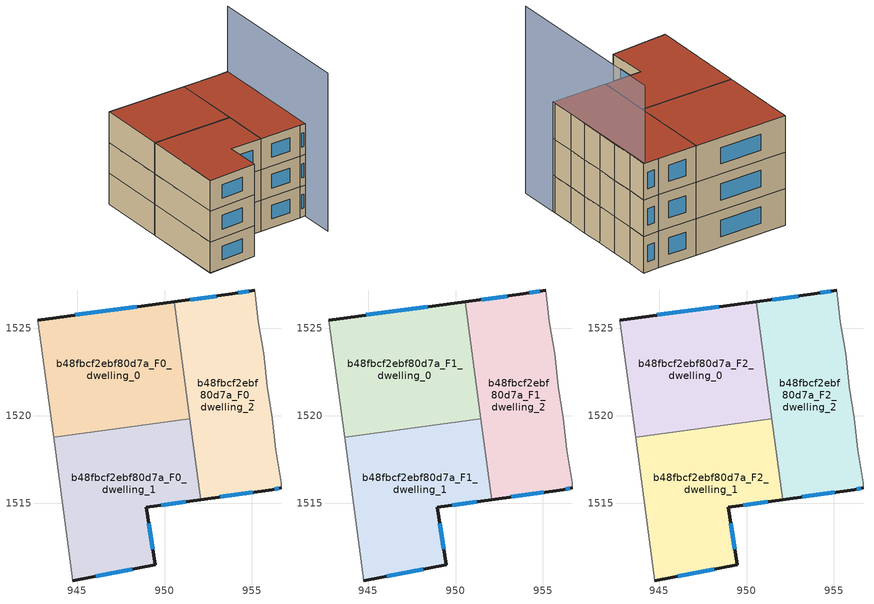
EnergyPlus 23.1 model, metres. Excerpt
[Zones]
b48fbcf2ebf80d7a_F0_dwelling_0
 floor ground (EU_floor_Construction): 950.54,1526.53 951.44,1519.81 943.65,1518.76 942.76,1525.47 z0
 wall outside (EU_wall_Construction): 950.54,1526.53 942.76,1525.47 z0:3
 wall adiabatic (EU_wall_Construction): 942.76,1525.47 943.66,1518.76 z0:3
 wall to b48fbcf2ebf80d7a_F0_dwelling_1 (EU_wall_Construction): 943.65,1518.76 951.44,1519.81 z0:3
 wall to b48fbcf2ebf80d7a_F0_dwelling_2 (EU_wall_Construction): 951.44,1519.81 950.54,1526.53 z0:3
 window (EU_Window_Construction): 948.4,1526.24 944.9,1525.76 z0.83:2.17
b48fbcf2ebf80d7a_F0_dwelling_1
 floor ground (EU_floor_Construction): 951.44,1519.81 952.07,1515.2 948.96,1514.76 949.46,1511.46 944.75,1510.56 943.65,1518.76 z0
 wall outside (EU_wall_Construction): 944.75,1510.56 949.46,1511.46 948.96,1514.76 952.07,1515.2 z0:3
 wall adiabatic (EU_wall_Construction): 943.66,1518.76 944.75,1510.56 z0:3
 wall to b48fbcf2ebf80d7a_F0_dwelling_2 (EU_wall_Construction): 952.07,1515.2 951.45,1519.81 z0:3
 window (EU_Window_Construction): 949.32,1512.37 949.1,1513.86 / 946.05,1510.81 948.16,1511.22 / 949.81,1514.88 951.21,1515.08 z0.83:2.17
b48fbcf2ebf80d7a_F0_dwelling_2
 floor ground (EU_floor_Construction): 955.17,1527.17 955.37,1525.37 955.67,1523.57 955.86,1521.67 956.16,1519.87 956.36,1518.07 956.66,1516.16 956.66,1515.86 956.16,1515.76 952.07,1515.2 950.54,1526.53 953.86,1526.97 z0
 wall outside (EU_wall_Construction): 952.07,1515.2 956.16,1515.76 956.66,1515.86 / 955.17,1527.17 953.86,1526.97 950.54,1526.53 z0:3
 wall adiabatic (EU_wall_Construction): 956.66,1515.86 956.66,1516.16 956.36,1518.07 956.16,1519.87 955.86,1521.67 955.67,1523.57 955.37,1525.37 955.17,1527.17 z0:3
 window (EU_Window_Construction): 956.3,1515.79 956.53,1515.84 / 953.19,1515.35 955.04,1515.61 / 952.95,1526.85 951.46,1526.65 / 954.81,1527.12 954.22,1527.03 z0.83:2.17
b48fbcf2ebf80d7a_F1_dwelling_0
 floor to b48fbcf2ebf80d7a_F0_dwelling_0 (EU_floor_Construction): 950.54,1526.53 951.44,1519.81 943.65,1518.76 942.76,1525.47 z3
 wall outside (EU_wall_Construction): 950.54,1526.53 942.76,1525.47 z3:6
 wall adiabatic (EU_wall_Construction): 942.76,1525.47 943.66,1518.76 z3:6
 wall to b48fbcf2ebf80d7a_F1_dwelling_1 (EU_wall_Construction): 943.65,1518.76 951.44,1519.81 z3:6
 wall to b48fbcf2ebf80d7a_F1_dwelling_2 (EU_wall_Construction): 951.44,1519.81 950.54,1526.53 z3:6
 window (EU_Window_Construction): 948.4,1526.24 944.9,1525.76 z3.83:5.17
b48fbcf2ebf80d7a_F1_dwelling_1
 floor to b48fbcf2ebf80d7a_F0_dwelling_1 (EU_floor_Construction): 951.44,1519.81 952.07,1515.2 948.96,1514.76 949.46,1511.46 944.75,1510.56 943.65,1518.76 z3
 wall outside (EU_wall_Construction): 944.75,1510.56 949.46,1511.46 948.96,1514.76 952.07,1515.2 z3:6
 wall adiabatic (EU_wall_Construction): 943.66,1518.76 944.75,1510.56 z3:6
 wall to b48fbcf2ebf80d7a_F1_dwelling_2 (EU_wall_Construction): 952.07,1515.2 951.45,1519.81 z3:6
 window (EU_Window_Construction): 949.32,1512.37 949.1,1513.86 / 946.05,1510.81 948.16,1511.22 / 949.81,1514.88 951.21,1515.08 z3.83:5.17
b48fbcf2ebf80d7a_F1_dwelling_2
 floor to b48fbcf2ebf80d7a_F0_dwelling_2 (EU_floor_Construction): 955.17,1527.17 955.37,1525.37 955.67,1523.57 955.86,1521.67 956.16,1519.87 956.36,1518.07 956.66,1516.16 956.66,1515.86 956.16,1515.76 952.07,1515.2 950.54,1526.53 953.86,1526.97 z3
 wall outside (EU_wall_Construction): 952.07,1515.2 956.16,1515.76 956.66,1515.86 / 955.17,1527.17 953.86,1526.97 950.54,1526.53 z3:6
 wall adiabatic (EU_wall_Construction): 956.66,1515.86 956.66,1516.16 956.36,1518.07 956.16,1519.87 955.86,1521.67 955.67,1523.57 955.37,1525.37 955.17,1527.17 z3:6
 window (EU_Window_Construction): 956.3,1515.79 956.53,1515.84 / 953.19,1515.35 955.04,1515.61 / 952.95,1526.85 951.46,1526.65 / 954.81,1527.12 954.22,1527.03 z3.83:5.17
b48fbcf2ebf80d7a_F2_dwelling_0
 floor to b48fbcf2ebf80d7a_F1_dwelling_0 (EU_floor_Construction): 950.54,1526.53 951.44,1519.81 943.65,1518.76 942.76,1525.47 z6
 wall outside (EU_wall_Construction): 950.54,1526.53 942.76,1525.47 z6:9
 wall adiabatic (EU_wall_Construction): 942.76,1525.47 943.66,1518.76 z6:9
 wall to b48fbcf2ebf80d7a_F2_dwelling_1 (EU_wall_Construction): 943.65,1518.76 951.44,1519.81 z6:9
 wall to b48fbcf2ebf80d7a_F2_dwelling_2 (EU_wall_Construction): 951.44,1519.81 950.54,1526.53 z6:9
 window (EU_Window_Construction): 948.4,1526.24 944.9,1525.76 z6.83:8.17
 roof outside (EU_roof_Construction): 951.44,1519.81 950.54,1526.53 942.76,1525.47 943.65,1518.76 z9
b48fbcf2ebf80d7a_F2_dwelling_1
 floor to b48fbcf2ebf80d7a_F1_dwelling_1 (EU_floor_Construction): 951.44,1519.81 952.07,1515.2 948.96,1514.76 949.46,1511.46 944.75,1510.56 943.65,1518.76 z6
 wall outside (EU_wall_Construction): 944.75,1510.56 949.46,1511.46 948.96,1514.76 952.07,1515.2 z6:9
 wall adiabatic (EU_wall_Construction): 943.66,1518.76 944.75,1510.56 z6:9
 wall to b48fbcf2ebf80d7a_F2_dwelling_2 (EU_wall_Construction): 952.07,1515.2 951.45,1519.81 z6:9
 window (EU_Window_Construction): 949.32,1512.37 949.1,1513.86 / 946.05,1510.81 948.16,1511.22 / 949.81,1514.88 951.21,1515.08 z6.83:8.17
 roof outside (EU_roof_Construction): 949.46,1511.46 948.96,1514.76 952.07,1515.2 951.44,1519.81 943.65,1518.76 944.75,1510.56 z9
b48fbcf2ebf80d7a_F2_dwelling_2
 floor to b48fbcf2ebf80d7a_F1_dwelling_2 (EU_floor_Construction): 955.17,1527.17 955.37,1525.37 955.67,1523.57 955.86,1521.67 956.16,1519.87 956.36,1518.07 956.66,1516.16 956.66,1515.86 956.16,1515.76 952.07,1515.2 950.54,1526.53 953.86,1526.97 z6
 wall outside (EU_wall_Construction): 952.07,1515.2 956.16,1515.76 956.66,1515.86 / 955.17,1527.17 953.86,1526.97 950.54,1526.53 z6:9
 wall adiabatic (EU_wall_Construction): 956.66,1515.86 956.66,1516.16 956.36,1518.07 956.16,1519.87 955.86,1521.67 955.67,1523.57 955.37,1525.37 955.17,1527.17 z6:9
 window (EU_Window_Construction): 956.3,1515.79 956.53,1515.84 / 953.19,1515.35 955.04,1515.61 / 952.95,1526.85 951.46,1526.65 / 954.81,1527.12 954.22,1527.03 z6.83:8.17
 roof outside (EU_roof_Construction): 956.66,1515.86 956.66,1516.16 956.36,1518.07 956.16,1519.87 955.86,1521.67 955.67,1523.57 955.37,1525.37 955.17,1527.17 953.86,1526.97 950.54,1526.53 952.07,1515.2 956.16,1515.76 z9
shading: 957.13,1512.52 955.08,1527.16 z0:15.4
[Building]
EU S2 Campaign: North Axis=0; Terrain=City; Solar Distribution=FullExterior
[Site:Location]
Lyon-Bron: Latitude=45.75; Longitude=5; Time Zone=1; Elevation=198
[SizingPeriod:WeatherFileDays]
AnnualSizingPeriod: Begin Month=1; Begin Day of Month=1; End Month=12; End Day of Month=31; Day of Week for Start Day=Monday; Use Weather File Daylight Saving Period=No; Use Weather File Rain and Snow Indicators=No
[MATERIAL]
EU_InternalMass_Material: Roughness=MediumRough; Thickness=0.1; Conductivity=1; Density=1800; Specific Heat=900; Thermal Absorptance=0.9; Solar Absorptance=0.7; Visible Absorptance=0.7
[MATERIAL:NOMASS] Roughness=MediumRough; Thermal Absorptance=0.9; Solar Absorptance=0.7; Visible Absorptance=0.7
Name | Thermal Resistance
EU_wall_NoMass | 0.87146
EU_roof_NoMass | 0.842276
EU_floor_NoMass | 0.496999
[WINDOWMATERIAL:SIMPLEGLAZINGSYSTEM]
EU_Window_SimpleGlazing: UFactor=2.2525; Solar Heat Gain Coefficient=0.76; Visible Transmittance=0.76
[CONSTRUCTION]
EU_wall_Construction: EU_wall_NoMass
EU_roof_Construction: EU_roof_NoMass
EU_floor_Construction: EU_floor_NoMass
EU_Window_Construction: EU_Window_SimpleGlazing
EU_InternalMass_Construction: EU_InternalMass_Material
[ZONE] Type=1; Multiplier=1; Ceiling Height=autocalculate; Floor Area=autocalculate; Part of Total Floor Area=Yes
Name | Volume
b48fbcf2ebf80d7a_F0_dwelling_0; b48fbcf2ebf80d7a_F1_dwelling_0; b48fbcf2ebf80d7a_F2_dwelling_0 | 159.625
b48fbcf2ebf80d7a_F0_dwelling_1; b48fbcf2ebf80d7a_F1_dwelling_1; b48fbcf2ebf80d7a_F2_dwelling_1 | 159.628
b48fbcf2ebf80d7a_F0_dwelling_2; b48fbcf2ebf80d7a_F1_dwelling_2; b48fbcf2ebf80d7a_F2_dwelling_2 | 159.61
[INTERNALMASS] Construction=EU_InternalMass_Construction
Name | Zone or ZoneList | Surface Area
b48fbcf2ebf80d7a_F0_dwelling_0_EU_InternalMass | b48fbcf2ebf80d7a_F0_dwelling_0 | 53.2084
b48fbcf2ebf80d7a_F0_dwelling_1_EU_InternalMass | b48fbcf2ebf80d7a_F0_dwelling_1 | 53.2099
b48fbcf2ebf80d7a_F0_dwelling_2_EU_InternalMass | b48fbcf2ebf80d7a_F0_dwelling_2 | 53.2041
b48fbcf2ebf80d7a_F1_dwelling_0_EU_InternalMass | b48fbcf2ebf80d7a_F1_dwelling_0 | 53.2084
b48fbcf2ebf80d7a_F1_dwelling_1_EU_InternalMass | b48fbcf2ebf80d7a_F1_dwelling_1 | 53.2099
b48fbcf2ebf80d7a_F1_dwelling_2_EU_InternalMass | b48fbcf2ebf80d7a_F1_dwelling_2 | 53.2041
b48fbcf2ebf80d7a_F2_dwelling_0_EU_InternalMass | b48fbcf2ebf80d7a_F2_dwelling_0 | 53.2084
b48fbcf2ebf80d7a_F2_dwelling_1_EU_InternalMass | b48fbcf2ebf80d7a_F2_dwelling_1 | 53.2099
b48fbcf2ebf80d7a_F2_dwelling_2_EU_InternalMass | b48fbcf2ebf80d7a_F2_dwelling_2 | 53.2041
[OTHEREQUIPMENT] Fuel Type=Electricity; Design Level Calculation Method=Watts/Area; Power per Zone Floor Area=1; Fraction Latent=0; Fraction Radiant=0; Fraction Lost=0; Carbon Dioxide Generation Rate=0; EndUse Subcategory=EU_Step8_InternalGains
Name | Zone or ZoneList or Space or SpaceList | Schedule
EU_Step8_InternalGain_b48fbcf2ebf80d7a_F0_dwelling_0_f000 | b48fbcf2ebf80d7a_F0_dwelling_0 | EU_Step8_GainSchedule_b48fbcf2ebf80d7a_F0_dwelling_0_f000
EU_Step8_InternalGain_b48fbcf2ebf80d7a_F0_dwelling_1_f000 | b48fbcf2ebf80d7a_F0_dwelling_1 | EU_Step8_GainSchedule_b48fbcf2ebf80d7a_F0_dwelling_1_f000
EU_Step8_InternalGain_b48fbcf2ebf80d7a_F0_dwelling_2_f000 | b48fbcf2ebf80d7a_F0_dwelling_2 | EU_Step8_GainSchedule_b48fbcf2ebf80d7a_F0_dwelling_2_f000
EU_Step8_InternalGain_b48fbcf2ebf80d7a_F1_dwelling_0_f000 | b48fbcf2ebf80d7a_F1_dwelling_0 | EU_Step8_GainSchedule_b48fbcf2ebf80d7a_F1_dwelling_0_f000
EU_Step8_InternalGain_b48fbcf2ebf80d7a_F1_dwelling_1_f000 | b48fbcf2ebf80d7a_F1_dwelling_1 | EU_Step8_GainSchedule_b48fbcf2ebf80d7a_F1_dwelling_1_f000
EU_Step8_InternalGain_b48fbcf2ebf80d7a_F1_dwelling_2_f000 | b48fbcf2ebf80d7a_F1_dwelling_2 | EU_Step8_GainSchedule_b48fbcf2ebf80d7a_F1_dwelling_2_f000
EU_Step8_InternalGain_b48fbcf2ebf80d7a_F2_dwelling_0_f000 | b48fbcf2ebf80d7a_F2_dwelling_0 | EU_Step8_GainSchedule_b48fbcf2ebf80d7a_F2_dwelling_0_f000
EU_Step8_InternalGain_b48fbcf2ebf80d7a_F2_dwelling_1_f000 | b48fbcf2ebf80d7a_F2_dwelling_1 | EU_Step8_GainSchedule_b48fbcf2ebf80d7a_F2_dwelling_1_f000
EU_Step8_InternalGain_b48fbcf2ebf80d7a_F2_dwelling_2_f000 | b48fbcf2ebf80d7a_F2_dwelling_2 | EU_Step8_GainSchedule_b48fbcf2ebf80d7a_F2_dwelling_2_f000
[ZONEVENTILATION:DESIGNFLOWRATE] Schedule=EU_AlwaysOn; Design Flow Rate Calculation Method=AirChanges/Hour; Air Changes per Hour=0.425; Ventilation Type=Natural; Fan Pressure Rise=0; Fan Total Efficiency=1; Constant Term Coefficient=1; Temperature Term Coefficient=0; Velocity Term Coefficient=0; Velocity Squared Term Coefficient=0; Minimum Indoor Temperature=-100; Maximum Indoor Temperature=100; Delta Temperature=-100; Minimum Outdoor Temperature=-100; Maximum Outdoor Temperature=100; Maximum Wind Speed=40
Name | Zone or ZoneList or Space or SpaceList
EU_ConstantAir_b48fbcf2ebf80d7a_F0_dwelling_0 | b48fbcf2ebf80d7a_F0_dwelling_0
EU_ConstantAir_b48fbcf2ebf80d7a_F0_dwelling_1 | b48fbcf2ebf80d7a_F0_dwelling_1
EU_ConstantAir_b48fbcf2ebf80d7a_F0_dwelling_2 | b48fbcf2ebf80d7a_F0_dwelling_2
EU_ConstantAir_b48fbcf2ebf80d7a_F1_dwelling_0 | b48fbcf2ebf80d7a_F1_dwelling_0
EU_ConstantAir_b48fbcf2ebf80d7a_F1_dwelling_1 | b48fbcf2ebf80d7a_F1_dwelling_1
EU_ConstantAir_b48fbcf2ebf80d7a_F1_dwelling_2 | b48fbcf2ebf80d7a_F1_dwelling_2
EU_ConstantAir_b48fbcf2ebf80d7a_F2_dwelling_0 | b48fbcf2ebf80d7a_F2_dwelling_0
EU_ConstantAir_b48fbcf2ebf80d7a_F2_dwelling_1 | b48fbcf2ebf80d7a_F2_dwelling_1
EU_ConstantAir_b48fbcf2ebf80d7a_F2_dwelling_2 | b48fbcf2ebf80d7a_F2_dwelling_2
[HVACTEMPLATE:THERMOSTAT] Constant Heating Setpoint=20; Constant Cooling Setpoint=50
EU_HeatOnly_b48fbcf2ebf80d7a_F0_dwelling_0; EU_HeatOnly_b48fbcf2ebf80d7a_F0_dwelling_1; EU_HeatOnly_b48fbcf2ebf80d7a_F0_dwelling_2; EU_HeatOnly_b48fbcf2ebf80d7a_F1_dwelling_0; EU_HeatOnly_b48fbcf2ebf80d7a_F1_dwelling_1; EU_HeatOnly_b48fbcf2ebf80d7a_F1_dwelling_2; EU_HeatOnly_b48fbcf2ebf80d7a_F2_dwelling_0; EU_HeatOnly_b48fbcf2ebf80d7a_F2_dwelling_1; EU_HeatOnly_b48fbcf2ebf80d7a_F2_dwelling_2
[HVACTEMPLATE:ZONE:IDEALLOADSAIRSYSTEM] System Availability Schedule=EU_AlwaysOn; Maximum Heating Supply Air Temperature=50; Minimum Cooling Supply Air Temperature=13; Maximum Heating Supply Air Humidity Ratio=0.0156; Minimum Cooling Supply Air Humidity Ratio=0.0077; Heating Limit=NoLimit; Cooling Limit=NoLimit; Heating Availability Schedule=EU_AlwaysOn; Cooling Availability Schedule=EU_CoolingOff; Dehumidification Control Type=ConstantSensibleHeatRatio; Cooling Sensible Heat Ratio=0.7; Dehumidification Setpoint=60; Humidification Control Type=None; Humidification Setpoint=30; Outdoor Air Method=None; Outdoor Air Flow Rate per Person=0.00944; Outdoor Air Flow Rate per Zone Floor Area=0; Outdoor Air Flow Rate per Zone=0; Demand Controlled Ventilation Type=None; Outdoor Air Economizer Type=NoEconomizer; Heat Recovery Type=None; Sensible Heat Recovery Effectiveness=0.7; Latent Heat Recovery Effectiveness=0.65
Name | Template Thermostat
b48fbcf2ebf80d7a_F0_dwelling_0 | EU_HeatOnly_b48fbcf2ebf80d7a_F0_dwelling_0
b48fbcf2ebf80d7a_F0_dwelling_1 | EU_HeatOnly_b48fbcf2ebf80d7a_F0_dwelling_1
b48fbcf2ebf80d7a_F0_dwelling_2 | EU_HeatOnly_b48fbcf2ebf80d7a_F0_dwelling_2
b48fbcf2ebf80d7a_F1_dwelling_0 | EU_HeatOnly_b48fbcf2ebf80d7a_F1_dwelling_0
b48fbcf2ebf80d7a_F1_dwelling_1 | EU_HeatOnly_b48fbcf2ebf80d7a_F1_dwelling_1
b48fbcf2ebf80d7a_F1_dwelling_2 | EU_HeatOnly_b48fbcf2ebf80d7a_F1_dwelling_2
b48fbcf2ebf80d7a_F2_dwelling_0 | EU_HeatOnly_b48fbcf2ebf80d7a_F2_dwelling_0
b48fbcf2ebf80d7a_F2_dwelling_1 | EU_HeatOnly_b48fbcf2ebf80d7a_F2_dwelling_1
b48fbcf2ebf80d7a_F2_dwelling_2 | EU_HeatOnly_b48fbcf2ebf80d7a_F2_dwelling_2
[SIZING:ZONE] Zone Cooling Design Supply Air Temperature Input Method=SupplyAirTemperature; Zone Cooling Design Supply Air Temperature=13; Zone Heating Design Supply Air Temperature Input Method=SupplyAirTemperature; Zone Heating Design Supply Air Temperature=50; Zone Cooling Design Supply Air Humidity Ratio=0.008; Zone Heating Design Supply Air Humidity Ratio=0.008; Cooling Design Air Flow Method=DesignDay; Cooling Design Air Flow Rate=0; Cooling Minimum Air Flow per Zone Floor Area=0.000762; Cooling Minimum Air Flow=0; Cooling Minimum Air Flow Fraction=0.2; Heating Design Air Flow Method=DesignDay; Heating Design Air Flow Rate=0; Heating Maximum Air Flow per Zone Floor Area=0.002032; Heating Maximum Air Flow=0.141576; Heating Maximum Air Flow Fraction=0.3; Account for Dedicated Outdoor Air System=No; Dedicated Outdoor Air System Control Strategy=NeutralSupplyAir; Dedicated Outdoor Air Low Setpoint Temperature for Design=autosize; Dedicated Outdoor Air High Setpoint Temperature for Design=autosize; Zone Load Sizing Method=Sensible Load Only No Latent Load; Zone Latent Cooling Design Supply Air Humidity Ratio Input Method=HumidityRatioDifference; Zone Cooling Design Supply Air Humidity Ratio Difference=0.005; Zone Latent Heating Design Supply Air Humidity Ratio Input Method=HumidityRatioDifference; Zone Humidification Design Supply Air Humidity Ratio Difference=0.005
b48fbcf2ebf80d7a_F0_dwelling_0; b48fbcf2ebf80d7a_F0_dwelling_1; b48fbcf2ebf80d7a_F0_dwelling_2; b48fbcf2ebf80d7a_F1_dwelling_0; b48fbcf2ebf80d7a_F1_dwelling_1; b48fbcf2ebf80d7a_F1_dwelling_2; b48fbcf2ebf80d7a_F2_dwelling_0; b48fbcf2ebf80d7a_F2_dwelling_1; b48fbcf2ebf80d7a_F2_dwelling_2
[SCHEDULE:CONSTANT]
Name | Hourly Value
EU_AlwaysOn | 1
EU_CoolingOff | 0
[SCHEDULE:FILE] Column Number=1; Rows to Skip at Top=0; Number of Hours of Data=8760; Column Separator=Comma; Interpolate to Timestep=No; Minutes per Item=60; Adjust Schedule for Daylight Savings=Yes
Name | File
EU_Step8_GainSchedule_b48fbcf2ebf80d7a_F0_dwelling_0_f000 | ../../schedules/b48fbcf2ebf80d7a/b48fbcf2ebf80d7a_F0_dwelling_0_f000_gain.csv
EU_Step8_GainSchedule_b48fbcf2ebf80d7a_F0_dwelling_1_f000 | ../../schedules/b48fbcf2ebf80d7a/b48fbcf2ebf80d7a_F0_dwelling_1_f000_gain.csv
EU_Step8_GainSchedule_b48fbcf2ebf80d7a_F0_dwelling_2_f000 | ../../schedules/b48fbcf2ebf80d7a/b48fbcf2ebf80d7a_F0_dwelling_2_f000_gain.csv
EU_Step8_GainSchedule_b48fbcf2ebf80d7a_F1_dwelling_0_f000 | ../../schedules/b48fbcf2ebf80d7a/b48fbcf2ebf80d7a_F1_dwelling_0_f000_gain.csv
EU_Step8_GainSchedule_b48fbcf2ebf80d7a_F1_dwelling_1_f000 | ../../schedules/b48fbcf2ebf80d7a/b48fbcf2ebf80d7a_F1_dwelling_1_f000_gain.csv
EU_Step8_GainSchedule_b48fbcf2ebf80d7a_F1_dwelling_2_f000 | ../../schedules/b48fbcf2ebf80d7a/b48fbcf2ebf80d7a_F1_dwelling_2_f000_gain.csv
EU_Step8_GainSchedule_b48fbcf2ebf80d7a_F2_dwelling_0_f000 | ../../schedules/b48fbcf2ebf80d7a/b48fbcf2ebf80d7a_F2_dwelling_0_f000_gain.csv
EU_Step8_GainSchedule_b48fbcf2ebf80d7a_F2_dwelling_1_f000 | ../../schedules/b48fbcf2ebf80d7a/b48fbcf2ebf80d7a_F2_dwelling_1_f000_gain.csv
EU_Step8_GainSchedule_b48fbcf2ebf80d7a_F2_dwelling_2_f000 | ../../schedules/b48fbcf2ebf80d7a/b48fbcf2ebf80d7a_F2_dwelling_2_f000_gain.csv
